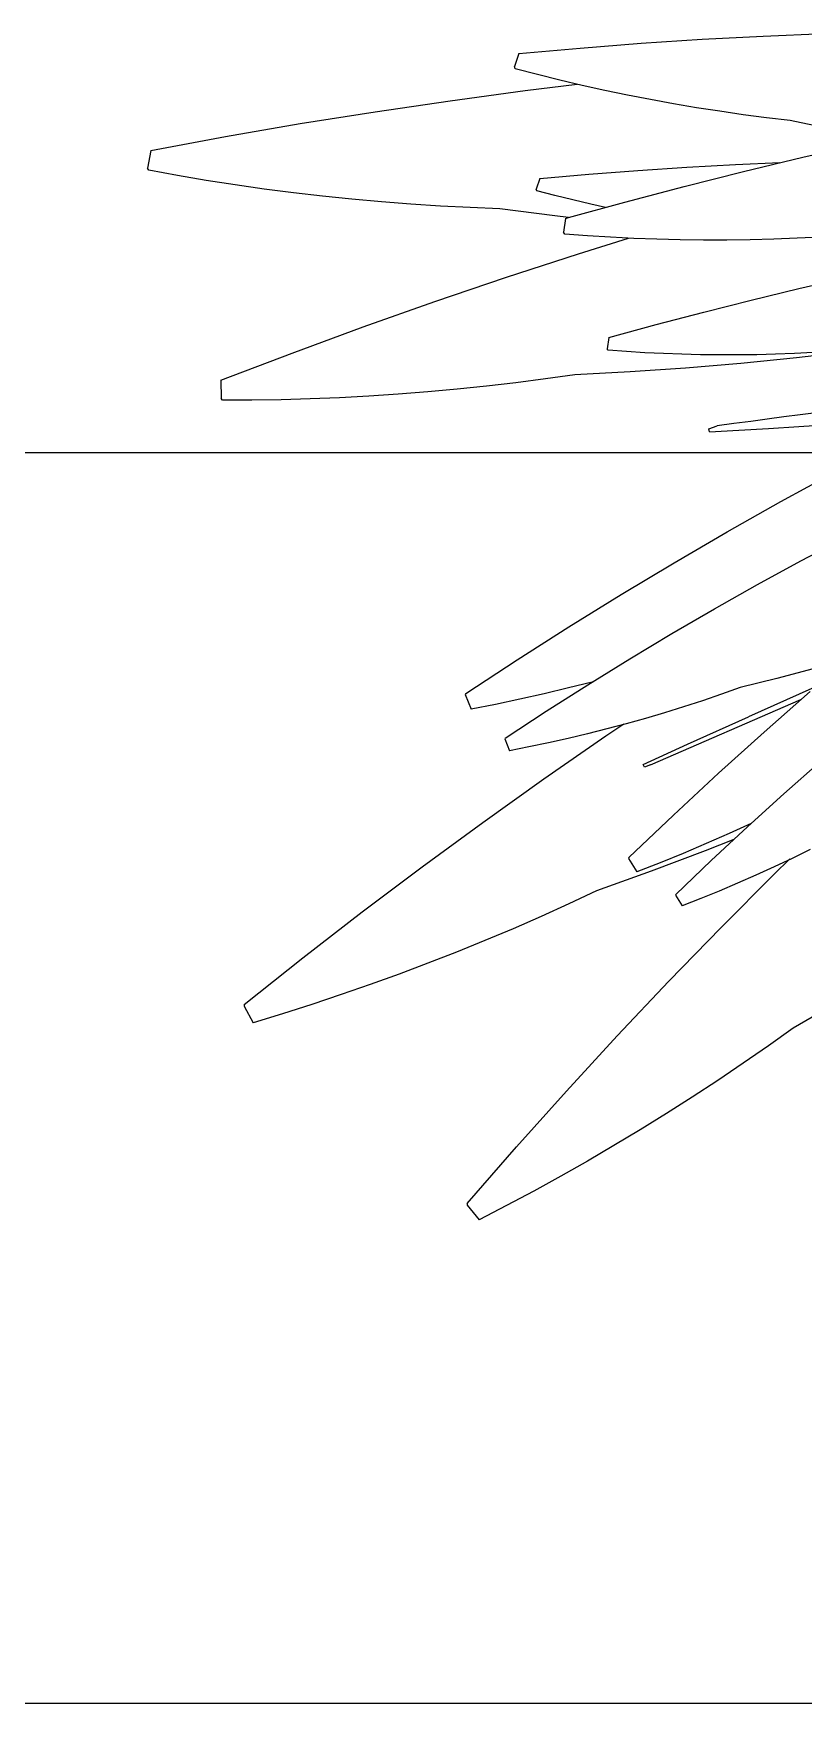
# Model space of a CAD drawing. Header units: metres. Extents: x 244.4 to 340.3, y -4.1 to 64.3.
# Drawn here: x 303.416 to 303.67, y 40.387 to 40.938 of the extents above; entities that cross this region are included whole.
import ezdxf

# ---------------------------------------------------------------- set-up
doc = ezdxf.new("R2010")
doc.units = ezdxf.units.M
doc.layers.add('Edges', color=7, linetype='Continuous')

msp = doc.modelspace()

# ---------------------------------------------------------------- linework, layer by layer
at = {"layer": 'Edges'}
for p, q in [((303.59609, 40.93336), (303.61624, 40.93491)), ((303.61624, 40.93491), (303.63637, 40.93623)), ((303.63637, 40.93623), (303.65647, 40.93732)), ((303.65647, 40.93732), (303.67654, 40.93818)), ((303.57593, 40.93158), (303.5744, 40.92723)), ((303.57593, 40.93158), (303.59609, 40.93336)), ((303.57469, 40.92653), (303.5744, 40.92723)), ((303.58202, 40.92461), (303.57469, 40.92653)), ((303.58939, 40.92278), (303.58202, 40.92461)), ((303.55323, 40.91599), (303.57795, 40.91933)), ((303.57795, 40.91933), (303.59515, 40.92143)), ((303.59681, 40.92104), (303.58939, 40.92278)), ((303.60427, 40.91939), (303.59681, 40.92104)), ((303.61177, 40.91783), (303.60427, 40.91939)), ((303.52852, 40.91236), (303.55323, 40.91599)), ((303.61931, 40.91635), (303.61177, 40.91783)), ((303.62689, 40.91497), (303.61931, 40.91635)), ((303.63451, 40.91368), (303.62689, 40.91497)), ((303.64217, 40.91248), (303.63451, 40.91368)), ((303.47914, 40.90416), (303.50382, 40.90841)), ((303.50382, 40.90841), (303.52852, 40.91236)), ((303.64986, 40.91137), (303.64217, 40.91248)), ((303.65758, 40.91035), (303.64986, 40.91137)), ((303.66534, 40.90942), (303.65758, 40.91035)), ((303.67947, 40.90646), (303.66534, 40.90942)), ((303.45449, 40.89961), (303.47914, 40.90416)), ((303.66951, 40.89735), (303.68909, 40.90182)), ((303.45449, 40.89961), (303.45345, 40.89369)), ((303.64993, 40.89265), (303.66951, 40.89735)), ((303.45384, 40.89305), (303.45345, 40.89369)), ((303.4633, 40.89131), (303.45384, 40.89305)), ((303.4728, 40.8897), (303.4633, 40.89131)), ((303.58286, 40.89032), (303.59901, 40.89174)), ((303.59901, 40.89174), (303.61515, 40.89299)), ((303.61515, 40.89299), (303.63127, 40.89404)), ((303.63038, 40.88772), (303.64993, 40.89265)), ((303.63127, 40.89404), (303.64737, 40.89492)), ((303.64737, 40.89492), (303.662, 40.89555)), ((303.48234, 40.8882), (303.4728, 40.8897)), ((303.49192, 40.88683), (303.48234, 40.8882)), ((303.50153, 40.88559), (303.49192, 40.88683)), ((303.51117, 40.88447), (303.50153, 40.88559)), ((303.58286, 40.89032), (303.58163, 40.88683)), ((303.58187, 40.88627), (303.58163, 40.88683)), ((303.58774, 40.88474), (303.58187, 40.88627)), ((303.61084, 40.88255), (303.63038, 40.88772)), ((303.52084, 40.88347), (303.51117, 40.88447)), ((303.53054, 40.88259), (303.52084, 40.88347)), ((303.54027, 40.88184), (303.53054, 40.88259)), ((303.55003, 40.88121), (303.54027, 40.88184)), ((303.5598, 40.8807), (303.55003, 40.88121)), ((303.56961, 40.88032), (303.5598, 40.8807)), ((303.58771, 40.87796), (303.56961, 40.88032)), ((303.59364, 40.88327), (303.58774, 40.88474)), ((303.5923, 40.87743), (303.61084, 40.88255)), ((303.59958, 40.88188), (303.59364, 40.88327)), ((303.60447, 40.88079), (303.59958, 40.88188)), ((303.5923, 40.87743), (303.58771, 40.87796)), ((303.59132, 40.87716), (303.5906, 40.87261)), ((303.59132, 40.87716), (303.5923, 40.87743)), ((303.59102, 40.87197), (303.5906, 40.87261)), ((303.59857, 40.87141), (303.59102, 40.87197)), ((303.59552, 40.86548), (303.61206, 40.87065)), ((303.60615, 40.87094), (303.59857, 40.87141)), ((303.61376, 40.87057), (303.60615, 40.87094)), ((303.6214, 40.87029), (303.61376, 40.87057)), ((303.62906, 40.87011), (303.6214, 40.87029)), ((303.63674, 40.87002), (303.62906, 40.87011)), ((303.64445, 40.87003), (303.63674, 40.87002)), ((303.65217, 40.87013), (303.64445, 40.87003)), ((303.65992, 40.87034), (303.65217, 40.87013)), ((303.66769, 40.87063), (303.65992, 40.87034)), ((303.67547, 40.87102), (303.66769, 40.87063)), ((303.57181, 40.85774), (303.59552, 40.86548)), ((303.54816, 40.8497), (303.57181, 40.85774)), ((303.65254, 40.85024), (303.66821, 40.854)), ((303.66821, 40.854), (303.6839, 40.85758)), ((303.52459, 40.84136), (303.54816, 40.8497)), ((303.63687, 40.84628), (303.65254, 40.85024)), ((303.50108, 40.83273), (303.52459, 40.84136)), ((303.60559, 40.83783), (303.62122, 40.84215)), ((303.62122, 40.84215), (303.63687, 40.84628)), ((303.60559, 40.83783), (303.60501, 40.83418)), ((303.47765, 40.8238), (303.50108, 40.83273)), ((303.60535, 40.83367), (303.60501, 40.83418)), ((303.61139, 40.83322), (303.60535, 40.83367)), ((303.61747, 40.83285), (303.61139, 40.83322)), ((303.62356, 40.83255), (303.61747, 40.83285)), ((303.62968, 40.83233), (303.62356, 40.83255)), ((303.63581, 40.83218), (303.62968, 40.83233)), ((303.64197, 40.83211), (303.63581, 40.83218)), ((303.64814, 40.83212), (303.64197, 40.83211)), ((303.65433, 40.8322), (303.64814, 40.83212)), ((303.6674, 40.83117), (303.64911, 40.82933)), ((303.66054, 40.83236), (303.65433, 40.8322)), ((303.66676, 40.8326), (303.66054, 40.83236)), ((303.67299, 40.83291), (303.66676, 40.8326)), ((303.68451, 40.83317), (303.6674, 40.83117)), ((303.59436, 40.82561), (303.58465, 40.82421)), ((303.61259, 40.82655), (303.59436, 40.82561)), ((303.63084, 40.82779), (303.61259, 40.82655)), ((303.64911, 40.82933), (303.63084, 40.82779)), ((303.47765, 40.8238), (303.4777, 40.81778)), ((303.54583, 40.8199), (303.53613, 40.81913)), ((303.55553, 40.82079), (303.54583, 40.8199)), ((303.56523, 40.8218), (303.55553, 40.82079)), ((303.57494, 40.82295), (303.56523, 40.8218)), ((303.58465, 40.82421), (303.57494, 40.82295)), ((303.4782, 40.81722), (303.4777, 40.81778)), ((303.48782, 40.81722), (303.4782, 40.81722)), ((303.49746, 40.81735), (303.48782, 40.81722)), ((303.50711, 40.81761), (303.49746, 40.81735)), ((303.51677, 40.81799), (303.50711, 40.81761)), ((303.52645, 40.8185), (303.51677, 40.81799)), ((303.53613, 40.81913), (303.52645, 40.8185)), ((303.63859, 40.80776), (303.64126, 40.80868)), ((303.64683, 40.80946), (303.64126, 40.80868)), ((303.65235, 40.81021), (303.64683, 40.80946)), ((303.65782, 40.81094), (303.65235, 40.81021)), ((303.66325, 40.81166), (303.65782, 40.81094)), ((303.65823, 40.80786), (303.66821, 40.80847)), ((303.66863, 40.81236), (303.66325, 40.81166)), ((303.66821, 40.80847), (303.67836, 40.80914)), ((303.67395, 40.81304), (303.66863, 40.81236)), ((303.63879, 40.80679), (303.63859, 40.80776)), ((303.63879, 40.80679), (303.64842, 40.8073)), ((303.64842, 40.8073), (303.65823, 40.80786)), ((302.73013, 40.79996), (303.6924, 40.79996)), ((303.66231, 40.78374), (303.68014, 40.79348)), ((303.64462, 40.77377), (303.66231, 40.78374)), ((303.62707, 40.76357), (303.64462, 40.77377)), ((303.6689, 40.7642), (303.68329, 40.77181)), ((303.65461, 40.7564), (303.6689, 40.7642)), ((303.60967, 40.75313), (303.62707, 40.76357)), ((303.59242, 40.74245), (303.60967, 40.75313)), ((303.64044, 40.74842), (303.65461, 40.7564)), ((303.62639, 40.74024), (303.64044, 40.74842)), ((303.57532, 40.73155), (303.59242, 40.74245)), ((303.61245, 40.73188), (303.62639, 40.74024)), ((303.55838, 40.72042), (303.57532, 40.73155)), ((303.59863, 40.72333), (303.61245, 40.73188)), ((303.67291, 40.72861), (303.66093, 40.72539)), ((303.55838, 40.72042), (303.55822, 40.72015)), ((303.55822, 40.72015), (303.56011, 40.71527)), ((303.58429, 40.72035), (303.57626, 40.71855)), ((303.5923, 40.72226), (303.58429, 40.72035)), ((303.58494, 40.7146), (303.59863, 40.72333)), ((303.60007, 40.72422), (303.5923, 40.72226)), ((303.6427, 40.72018), (303.63647, 40.71807)), ((303.64889, 40.72237), (303.6427, 40.72018)), ((303.66093, 40.72539), (303.64889, 40.72237)), ((303.67249, 40.72212), (303.65162, 40.71278)), ((303.65673, 40.70773), (303.67196, 40.72114)), ((303.5682, 40.71686), (303.56011, 40.71527)), ((303.57626, 40.71855), (303.5682, 40.71686)), ((303.57137, 40.70568), (303.58494, 40.7146)), ((303.61926, 40.69686), (303.66893, 40.71848)), ((303.63022, 40.71604), (303.62393, 40.7141)), ((303.63647, 40.71807), (303.63022, 40.71604)), ((303.60454, 40.70642), (303.61051, 40.71043)), ((303.61129, 40.71046), (303.60492, 40.70876)), ((303.61762, 40.71223), (303.61129, 40.71046)), ((303.62393, 40.7141), (303.61762, 40.71223)), ((303.63149, 40.7037), (303.65162, 40.71278)), ((303.57137, 40.70568), (303.57124, 40.70547)), ((303.57124, 40.70547), (303.57275, 40.70156)), ((303.58569, 40.70418), (303.57923, 40.70283)), ((303.58415, 40.69229), (303.60454, 40.70642)), ((303.59212, 40.70563), (303.58569, 40.70418)), ((303.59853, 40.70715), (303.59212, 40.70563)), ((303.60492, 40.70876), (303.59853, 40.70715)), ((303.61689, 40.69707), (303.63149, 40.7037)), ((303.64169, 40.69412), (303.65673, 40.70773)), ((303.57923, 40.70283), (303.57275, 40.70156)), ((303.6633, 40.68734), (303.6755, 40.69808)), ((303.61728, 40.69615), (303.61689, 40.69707)), ((303.61926, 40.69686), (303.61728, 40.69615)), ((303.62684, 40.68031), (303.64169, 40.69412)), ((303.56396, 40.67791), (303.58415, 40.69229)), ((303.6525, 40.67756), (303.6633, 40.68734)), ((303.54398, 40.66328), (303.56396, 40.67791)), ((303.61218, 40.66631), (303.62684, 40.68031)), ((303.63936, 40.66537), (303.65125, 40.67643)), ((303.6525, 40.67756), (303.64521, 40.67424)), ((303.65125, 40.67643), (303.6525, 40.67756)), ((303.63768, 40.67092), (303.6301, 40.6677)), ((303.6468, 40.67229), (303.63734, 40.66854)), ((303.64521, 40.67424), (303.63768, 40.67092)), ((303.61218, 40.66631), (303.61208, 40.66602)), ((303.61208, 40.66602), (303.61482, 40.66156)), ((303.63734, 40.66854), (303.6195, 40.66178)), ((303.6301, 40.6677), (303.62248, 40.66458)), ((303.62762, 40.65415), (303.63936, 40.66537)), ((303.66602, 40.66606), (303.66006, 40.66324)), ((303.66012, 40.66087), (303.66526, 40.66589)), ((303.67193, 40.66895), (303.66602, 40.66606)), ((303.52421, 40.64839), (303.54398, 40.66328)), ((303.6195, 40.66178), (303.60154, 40.6553)), ((303.62248, 40.66458), (303.61482, 40.66156)), ((303.6426, 40.64329), (303.66012, 40.66087)), ((303.65407, 40.6605), (303.64804, 40.65785)), ((303.66006, 40.66324), (303.65407, 40.6605)), ((303.60154, 40.6553), (303.59241, 40.65104)), ((303.62762, 40.65415), (303.62753, 40.65392)), ((303.62753, 40.65392), (303.62973, 40.65035)), ((303.64197, 40.65527), (303.63587, 40.65277)), ((303.64804, 40.65785), (303.64197, 40.65527)), ((303.50467, 40.63325), (303.52421, 40.64839)), ((303.59241, 40.65104), (303.58321, 40.64688)), ((303.63587, 40.65277), (303.62973, 40.65035)), ((303.58321, 40.64688), (303.57396, 40.64285)), ((303.62534, 40.6255), (303.6426, 40.64329)), ((303.56465, 40.63893), (303.55528, 40.63513)), ((303.57396, 40.64285), (303.56465, 40.63893)), ((303.48534, 40.61787), (303.50467, 40.63325)), ((303.55528, 40.63513), (303.54586, 40.63144)), ((303.53638, 40.62788), (303.52685, 40.62443)), ((303.54586, 40.63144), (303.53638, 40.62788)), ((303.51727, 40.6211), (303.50764, 40.6179)), ((303.52685, 40.62443), (303.51727, 40.6211)), ((303.60833, 40.6075), (303.62534, 40.6255)), ((303.48534, 40.61787), (303.48528, 40.61733)), ((303.48528, 40.61733), (303.48825, 40.61185)), ((303.50764, 40.6179), (303.49797, 40.61481)), ((303.68289, 40.61966), (303.66639, 40.61005)), ((303.49797, 40.61481), (303.48825, 40.61185)), ((303.66639, 40.61005), (303.65818, 40.60421)), ((303.59158, 40.58929), (303.60833, 40.6075)), ((303.65818, 40.60421), (303.64988, 40.59846)), ((303.64988, 40.59846), (303.64151, 40.59282)), ((303.57509, 40.57087), (303.59158, 40.58929)), ((303.64151, 40.59282), (303.63306, 40.58729)), ((303.63306, 40.58729), (303.62453, 40.58185)), ((303.62453, 40.58185), (303.61593, 40.57653)), ((303.60725, 40.57131), (303.5985, 40.5662)), ((303.61593, 40.57653), (303.60725, 40.57131)), ((303.55886, 40.55225), (303.57509, 40.57087)), ((303.5985, 40.5662), (303.58968, 40.5612)), ((303.58968, 40.5612), (303.58079, 40.55631)), ((303.58079, 40.55631), (303.57183, 40.55153)), ((303.55886, 40.55225), (303.55889, 40.55171)), ((303.55889, 40.55171), (303.5628, 40.54686)), ((303.57183, 40.55153), (303.5628, 40.54686)), ((304.00656, 40.38724), (302.55554, 40.38724))]:
    msp.add_line(p, q, dxfattribs=at)

doc.saveas('drawing.dxf')
